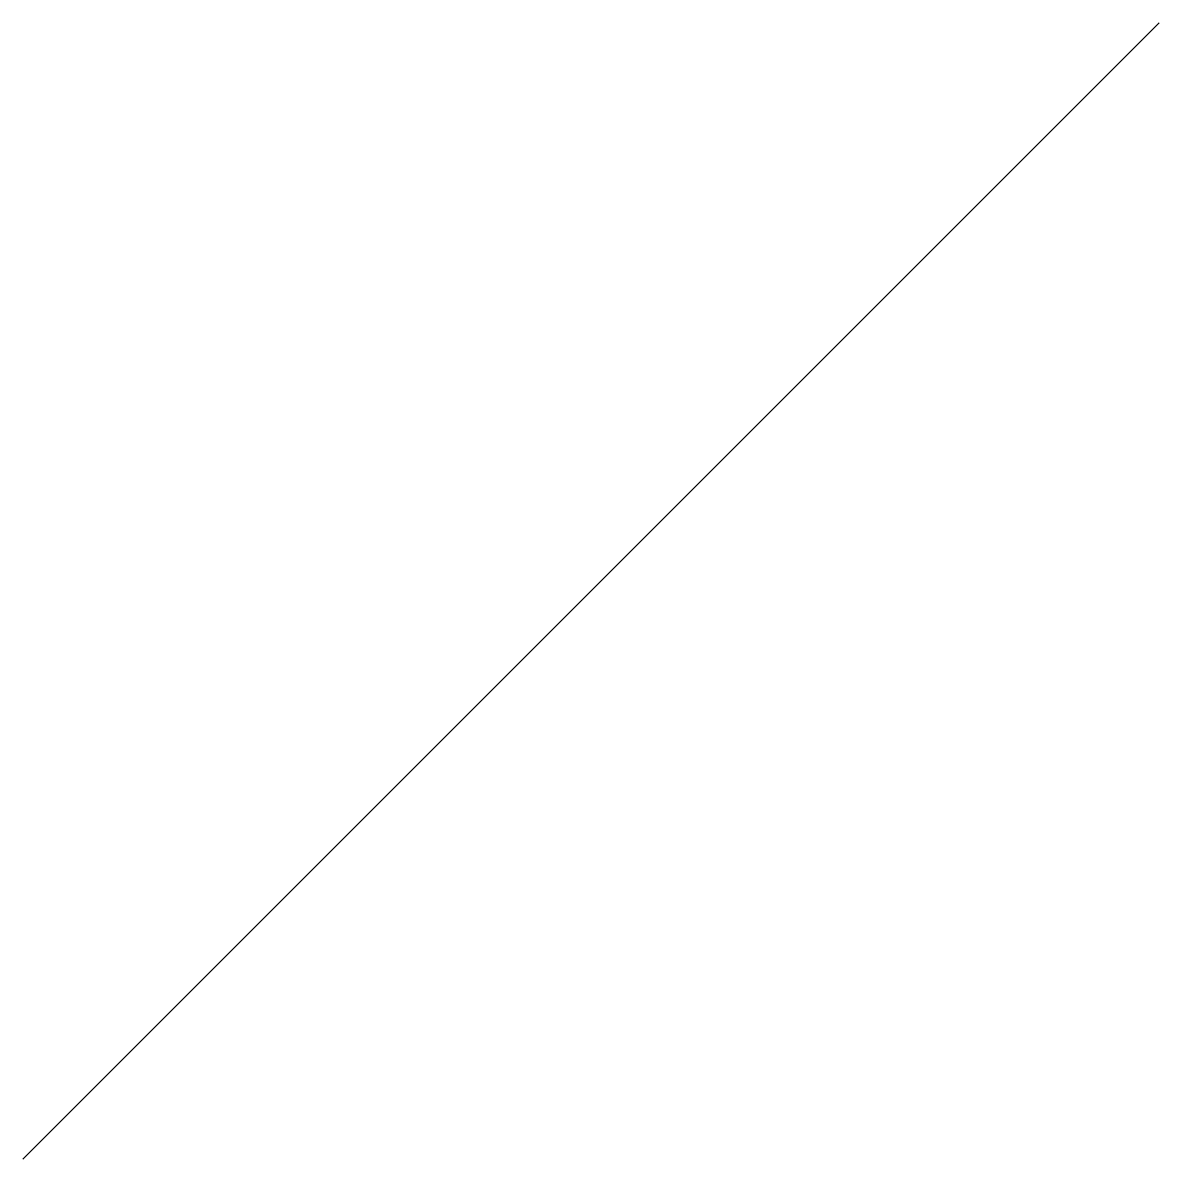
# Model space of a CAD drawing. Extents: x 21 to 31, y 22 to 32.
import ezdxf

# ---------------------------------------------------------------- set-up
doc = ezdxf.new("R2010")
doc.units = 0
doc.header["$MEASUREMENT"] = 0
doc.layers.get('0').update_dxf_attribs({"linetype": 'CONTINUOUS'})

msp = doc.modelspace()

# ---------------------------------------------------------------- linework, layer by layer
at = {"lineweight": 0, "transparency": 33554432}
msp.add_line((21, 22, 23), (31, 32, 33), dxfattribs=at)

doc.saveas('drawing.dxf')
